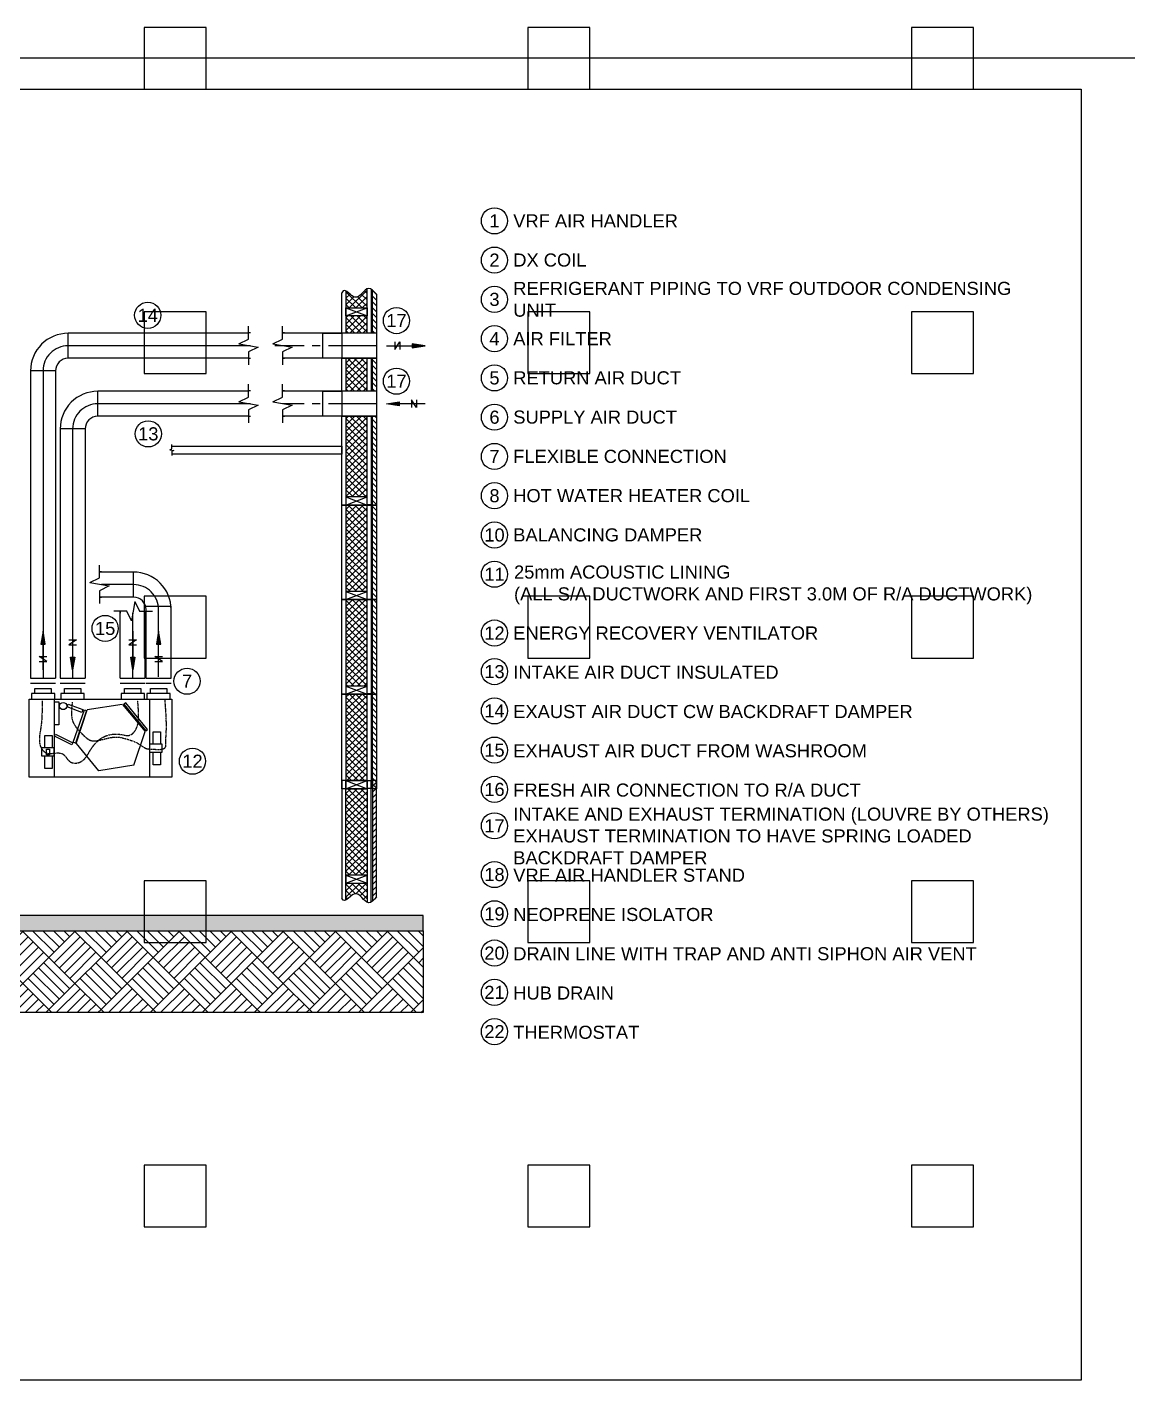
# Model space of a CAD drawing. Header units: millimetres. Extents: x -212361 to 39086, y -42 to 136893.
# Drawn here: x -96299 to -85458, y 77684 to 91173 of the extents above; entities that cross this region are included whole.
import ezdxf
from ezdxf.enums import TextEntityAlignment as Align

# ---------------------------------------------------------------- set-up
doc = ezdxf.new("R2010")
doc.units = ezdxf.units.MM
doc.header["$LTSCALE"] = 25
doc.linetypes.add('schedules_symbols_notes$0$CENTER2', pattern=[1.125, 0.75, -0.125, 0.125, -0.125])
doc.linetypes.add('schedules_symbols_notes$0$HIDDEN2', pattern=[0.1875, 0.125, -0.0625])
for name, color, linetype in [('schedules_symbols_notes$0$M-ANNO', 11, 'Continuous'), ('schedules_symbols_notes$0$M-CENTER', 33, 'schedules_symbols_notes$0$CENTER2'), ('schedules_symbols_notes$0$M-CONTROL CYAN', 4, 'Continuous'), ('schedules_symbols_notes$0$M-DETAIL CLR11', 11, 'Continuous'), ('schedules_symbols_notes$0$M-EQUIPMENT', 3, 'Continuous'), ('schedules_symbols_notes$0$M-HVAC-EXHS-DUCT', 5, 'Continuous'), ('schedules_symbols_notes$0$M-HVAC-SUPP-DUCT', 4, 'Continuous')]:
    doc.layers.add(name, color=color, linetype=linetype)
doc.styles.add('schedules_symbols_notes$0$RDZENG_0.25', font='micross.ttf', dxfattribs={"height": 4})

# ---------------------------------------------------------------- blocks, each defined once
blk = doc.blocks.new('*U325')
at = {"layer": 'Defpoints'}
blk.add_lwpolyline([(-12, -12), (12, -12), (12, 12), (-12, 12)], close=True, dxfattribs=at)
blk = doc.blocks.new('*U327')
at = {"layer": 'Defpoints', "color": 0, "linetype": 'ByBlock', "lineweight": -2, "transparency": 16777216}
for p in [(446.4, 1103.98), (595.2, 1103.98), (744, 1103.98), (446.4, 993.59), (595.2, 993.59), (744, 993.59), (446.4, 883.19), (595.2, 883.19), (744, 883.19), (446.4, 772.79), (595.2, 772.79), (744, 772.79), (446.4, 662.39), (595.2, 662.39), (744, 662.39)]:
    blk.add_blockref('*U325', p, dxfattribs=at)
blk = doc.blocks.new('schedules_symbols_notes$0$A$C5ACE41DD')
h = blk.add_hatch()
h.set_pattern_fill('ANSI31', color=256, scale=10, style=0)
h.set_pattern_definition([(45, (-14703.144, -5394.925), (-22.45064, 22.45064), [])])
edge = h.paths.add_edge_path()
edge.add_line((-156, 902), (-156, 0))
edge.add_line((-156, 0), (-125, 0))
edge.add_line((-125, 0), (-125, 935))
h = blk.add_hatch()
h.set_pattern_fill('INSULATION', color=256, scale=10, style=0)
h.set_pattern_definition([(45, (-14703.144, -5394.925), (-25.14472, 25.14472), []), (135, (-14703.144, -5394.925), (-25.14472, -25.14472), [])])
h.paths.add_polyline_path([(82, 734), (-82, 734), (-82, 63), (82, 63)])
edge = h.paths.add_edge_path()
edge.add_line((82, 796), (82, 928))
edge.add_spline(control_points=[(82, 928), (62, 917), (-2, 833), (-52, 930), (-82, 945)], knot_values=[91.647441, 91.647441, 91.647441, 91.647441, 165.163231, 279.58537, 279.58537, 279.58537, 279.58537], degree=3, periodic=0)
edge.add_line((-82, 945), (-82, 796))
edge.add_line((-82, 796), (82, 796))
for p, q in [((82, 734), (-82, 796)), ((82, 796), (-82, 734)), ((82, 63), (-82, 0)), ((82, 0), (-82, 63))]:
    blk.add_line(p, q)
for points in [[(-156, 902), (-156, 0), (-125, 0), (-125, 935)], [(-113, 943), (-113, 2), (-82, 2), (-82, 945)], [(82, 928), (82, 0), (113, 0), (113, 913)]]:
    blk.add_lwpolyline(points)
for points in [[(82, 796), (-82, 796), (-82, 734), (82, 734)], [(82, 0), (-82, 0), (-82, 63), (82, 63)]]:
    blk.add_lwpolyline(points, close=True)
blk.add_spline([(-156, 902), (-93, 948), (14, 879), (103, 928), (113, 913)], degree=3)
blk = doc.blocks.new('schedules_symbols_notes$0$A$C5ACE41D7')
h = blk.add_hatch()
h.set_pattern_fill('ANSI31', color=256, scale=10, style=0)
h.set_pattern_definition([(45, (-14703.144, -6128.736), (-22.45064, 22.45064), [])])
edge = h.paths.add_edge_path()
edge.add_line((-156, 0), (-156, -734))
edge.add_line((-156, -734), (-125, -734))
edge.add_line((-125, -734), (-125, 0))
h = blk.add_hatch()
h.set_pattern_fill('INSULATION', color=256, scale=10, style=0)
h.set_pattern_definition([(45, (-14703.144, -6128.736), (-25.14472, 25.14472), []), (135, (-14703.144, -6128.736), (-25.14472, -25.14472), [])])
h.paths.add_polyline_path([(82, 0), (-82, 0), (-82, -671), (82, -671)])
for p, q in [((113, 0), (-156, 0)), ((82, -671), (-82, -734)), ((82, -734), (-82, -671))]:
    blk.add_line(p, q)
for points in [[(-156, 0), (-156, -734), (-125, -734), (-125, 0)], [(-113, 0), (-113, -732), (-82, -732), (-82, 0)], [(-82, 0), (82, 0)], [(82, 0), (82, -734), (113, -734), (113, 0)]]:
    blk.add_lwpolyline(points)
blk.add_lwpolyline([(82, -734), (-82, -734), (-82, -671), (82, -671)], close=True)
blk = doc.blocks.new('schedules_symbols_notes$0$KEYED NOTE_0.25')
at = {"layer": 'schedules_symbols_notes$0$M-ANNO'}
blk.add_circle((0, 0), 4, dxfattribs=at)
at = {"layer": 'schedules_symbols_notes$0$M-ANNO', "style": 'schedules_symbols_notes$0$RDZENG_0.25'}
blk.add_attdef('#', text='', height=4, dxfattribs=at).set_placement((0, 0), align=Align.MIDDLE_CENTER)
blk = doc.blocks.new('*U169')
for p, q in [((2, 0), (-2, 0)), ((3.47, -3.03), (2, 0)), ((4.53, 3.03), (3.47, -3.03)), ((4.53, 3.03), (6, 0)), ((6, 0), (10, 0))]:
    blk.add_line(p, q)
at = {"layer": 'Defpoints', "color": 123}
for p, q in [((0, 0), (0, -0.64)), ((8, 0), (8, -0.64))]:
    blk.add_line(p, q, dxfattribs=at)
blk = doc.blocks.new('schedules_symbols_notes$0$HRV')
for p, q in [((-17.89, 0), (-17.89, 30.3)), ((19.19, 0), (19.19, 30.3))]:
    blk.add_line(p, q)
at = {"color": 12}
for p, q in [((8.46, 28.23), (-5.1, 26.1)), ((8.59, 28.25), (17.33, 17.66)), ((-9.44, 13.07), (-5.1, 26.1)), ((12.99, 4.64), (17.33, 17.66)), ((-9.44, 13.07), (-0.7, 2.49)), ((12.99, 4.64), (-0.57, 2.51))]:
    blk.add_line(p, q, dxfattribs=at)
for points in [[(-26.81, 30.3), (-17.76, 30.3), (-17.76, 32.45), (-26.81, 32.45)], [(-19.11, 32.45), (-25.42, 32.45), (-25.42, 34.45), (-19.11, 34.45)], [(-15.32, 30.3), (-6.27, 30.3), (-6.27, 32.45), (-15.32, 32.45)], [(-7.62, 32.45), (-13.94, 32.45), (-13.94, 34.45), (-7.62, 34.45)], [(7.99, 30.3), (17.04, 30.3), (17.04, 32.45), (7.99, 32.45)], [(15.69, 32.45), (9.38, 32.45), (9.38, 34.45), (15.69, 34.45)], [(18.01, 30.3), (27.06, 30.3), (27.06, 32.45), (18.01, 32.45)], [(25.71, 32.45), (19.4, 32.45), (19.4, 34.45), (25.71, 34.45)], [(-27.63, 30.3), (27.63, 30.3), (27.63, 0), (-27.63, 0)]]:
    blk.add_lwpolyline(points, close=True)
for points in [[(-17.89, 29.27), (-16.12, 29.27), (-16.12, 20.36), (-17.89, 20.36)], [(-12.56, 28.29), (-6.88, 26.2), (-7.28, 25.13), (-12.95, 27.23)], [(9.12, 28.34), (17.57, 17.97), (18.26, 18.52), (9.8, 28.9)], [(-5.35, 25.8), (-9.74, 13.22), (-10.6, 13.52), (-6.21, 26.09)], [(-17.45, 16.65), (-10.76, 13.37), (-11.14, 12.6), (-17.83, 15.87)], [(-22.76, 11.53), (-18.14, 11.53), (-18.14, 8.16), (-22.76, 8.16)], [(-20.93, 10.91), (-19.81, 10.91), (-19.81, 8.61), (-20.93, 8.61)], [(19.19, 12.99), (23.81, 12.99), (23.81, 9.62), (19.19, 9.62)]]:
    blk.add_lwpolyline(points, close=True, dxfattribs=at)
for points in [[(-21.52, 11.53), (-21.52, 16.1), (-18.72, 16.1), (-18.72, 11.53)], [(20.43, 12.99), (20.43, 17.55), (23.23, 17.55), (23.23, 12.99)], [(-18.72, 8.16), (-18.72, 3.36), (-21.52, 3.36), (-21.52, 8.16)], [(23.23, 9.62), (23.23, 4.82), (20.43, 4.82), (20.43, 9.62)]]:
    blk.add_lwpolyline(points, dxfattribs=at)
blk.add_circle((-14.46, 27.59), 1.39, dxfattribs=at)
at = {"color": 12, "linetype": 'schedules_symbols_notes$0$HIDDEN2', "ltscale": 0.01}
for points in [[(-22.67, 29.67), (-23.09, 19.58), (-22.67, 10.81), (-21.05, 9.41), (-18.15, 9.28), (-14.57, 8.94), (-11.85, 6.04), (-9.72, 5.45), (-7.5, 6.04), (-5.46, 7.96), (-3.75, 10.73), (-2.39, 12.6), (0.29, 15.07), (7.55, 16.6), (11.66, 16.39), (13.54, 18.17), (14.77, 23.62), (14.47, 29.75)], [(-10.92, 29.06), (-11.27, 25.39), (-10.68, 21.46), (-9, 18.77), (-6.45, 16.13), (-3.68, 14.21), (0.07, 14.43), (6.75, 15.53), (10.56, 14.67), (14.17, 13.32), (16.68, 11.7), (18.13, 11.02), (20.01, 10.89), (22.95, 10.76), (25.25, 11.7), (25.33, 13.4), (25.42, 15.66), (25.03, 30.09)]]:
    blk.add_spline(points, degree=3, dxfattribs=at)
blk = doc.blocks.new('*U181')
for p, q in [((4.5, 0), (-2, 0)), ((6, -3), (4.5, 0)), ((7, 3), (6, -3)), ((7, 3), (8.5, 0)), ((8.5, 0), (15, 0))]:
    blk.add_line(p, q)
at = {"layer": 'Defpoints', "color": 123}
for p, q in [((0, 0), (0, -0.6)), ((13, 0), (13, -0.6))]:
    blk.add_line(p, q, dxfattribs=at)
blk = doc.blocks.new('*U233')
h = blk.add_hatch(color=11)
h.dxf.hatch_style = 1
h.paths.add_polyline_path([(0, 0.391), (-0.017, 0.286), (0.017, 0.286)])
at = {"color": 11}
for p, q in [((-0.031, 0.187), (0.031, 0.187)), ((0.031, 0.148), (-0.031, 0.187)), ((-0.031, 0.148), (0.031, 0.148))]:
    blk.add_line(p, q, dxfattribs=at)
blk.add_lwpolyline([(0, 0.391), (-0.017, 0.286), (0.017, 0.286)], close=True, dxfattribs=at)
blk.add_lwpolyline([(0, 0.078), (0, 0.286)], dxfattribs=at)
blk = doc.blocks.new('*U42')
h = blk.add_hatch(color=11)
h.dxf.hatch_style = 1
h.paths.add_polyline_path([(0, 0.078), (-0.017, 0.183), (0.017, 0.183)])
at = {"color": 11}
for p, q in [((-0.031, 0.321), (0.031, 0.321)), ((0.031, 0.321), (-0.031, 0.282)), ((-0.031, 0.282), (0.031, 0.282))]:
    blk.add_line(p, q, dxfattribs=at)
blk.add_lwpolyline([(0, 0.391), (0, 0.183)], dxfattribs=at)
blk.add_lwpolyline([(0, 0.078), (-0.017, 0.183), (0.017, 0.183)], close=True, dxfattribs=at)
blk = doc.blocks.new('*U168')
blk.add_line((-2.43, 2), (2.43, 2))
at = {"color": 11}
blk.add_line((-2.43, 1), (2.43, 1), dxfattribs=at)
blk = doc.blocks.new('schedules_symbols_notes')
at = {"layer": 'schedules_symbols_notes$0$M-DETAIL CLR11'}
h = blk.add_hatch(dxfattribs=at)
h.set_pattern_fill('CONCRETE1', color=256, scale=0.5, style=0)
h.set_pattern_definition([(0, (-4722.504, 3097.116), (10.16, 10.16), [1.27, -8.89]), (90, (-4722.504, 3097.116), (-10.16, 10.16), [1.27, -8.89]), (135, (-4721.2344, 3097.116), (-10.16, 9e-16), [1.79605, -12.57236]), (0, (-4721.234, 3102.831), (10.16, 10.16), [1.27, -8.89]), (45, (-4720.5994, 3102.196), (0, 10.16), [0.898025, -13.47038]), (135, (-4720.5994, 3102.196), (-10.16, 9e-16), [0.898025, -13.47038]), (0, (-4717.424, 3105.371), (10.16, 10.16), [1.79605, -8.36395]), (45, (-4717.4244, 3105.371), (0, 10.16), [1.27, -13.09841]), (135, (-4715.6284, 3105.371), (-10.16, 9e-16), [1.27, -13.09841]), (90, (-4715.519, 3099.656), (-10.16, 10.16), [1.27, -8.89]), (45, (-4715.5194, 3099.656), (0, 10.16), [0.898025, -13.47038]), (135, (-4714.8844, 3100.291), (-10.16, 9e-16), [0.898025, -13.47038]), (0, (-4721.234, 3099.656), (10.16, 10.16), [0.635, -8.509]), (0, (-4713.614, 3102.196), (10.16, 10.16), [0.635, -8.509]), (90, (-4716.789, 3103.466), (-10.16, 10.16), [0.635, -8.509]), (135, (-4715.5194, 3097.751), (-10.16, 9e-16), [0.898025, -13.47038]), (135, (-4719.9644, 3104.736), (-10.16, 9e-16), [0.898025, -13.47038]), (45, (-4717.742, 3100.45), (0, 10.16), [0.898025, -13.47038]), (90, (-4719.012, 3098.386), (-10.16, 10.16), [0.15875, -10.00125]), (90, (-4718.536, 3102.672), (-10.16, 10.16), [0.15875, -10.00125]), (90, (-4713.773, 3104.419), (-10.16, 10.16), [0.15875, -10.00125]), (90, (-4713.614, 3099.021), (-10.16, 10.16), [0.15875, -10.00125])])
h.paths.add_polyline_path([(-3637.75, 3244.76), (-4131.48, 3244.76), (-4131.48, 3238.85), (-3637.75, 3238.85)])
h = blk.add_hatch(dxfattribs=at)
h.set_pattern_fill('EARTH2', color=256, scale=1.5, style=0)
h.set_pattern_definition([(45, (-4722.504, 3097.116), (0, 20.20558), [14.2875, -14.2875]), (45, (-4724.525, 3099.137), (0, 20.20558), [14.2875, -14.2875]), (45, (-4726.546, 3101.157), (0, 20.20558), [14.2875, -14.2875]), (45, (-4728.566, 3103.178), (0, 20.20558), [14.2875, -14.2875]), (45, (-4730.587, 3105.198), (0, 20.20558), [14.2875, -14.2875]), (45, (-4732.607, 3107.219), (0, 20.20558), [14.2875, -14.2875]), (135, (-4722.504, 3097.116), (-20.20558, 1e-15), [14.2875, -14.2875]), (135, (-4724.525, 3095.096), (-20.20558, 1e-15), [14.2875, -14.2875]), (135, (-4726.546, 3093.075), (-20.20558, 1e-15), [14.2875, -14.2875]), (135, (-4728.566, 3091.055), (-20.20558, 1e-15), [14.2875, -14.2875]), (135, (-4730.587, 3089.034), (-20.20558, 1e-15), [14.2875, -14.2875]), (135, (-4732.607, 3087.013), (-20.20558, 1e-15), [14.2875, -14.2875])])
h.paths.add_polyline_path([(-4131.48, 3238.85), (-3637.75, 3238.85), (-3637.75, 3207.07), (-4131.48, 3207.07)])
at = {"layer": 'Defpoints', "color": 255}
blk.add_lwpolyline([(-4180.32, 2473.5), (-2692.32, 2473.5), (-2692.32, 3577.5), (-4180.32, 3577.5)], close=True, dxfattribs=at)
at = {"layer": 'schedules_symbols_notes$0$M-DETAIL CLR11'}
for p, q in [((-3735.24, 3426.95), (-3669.27, 3426.95)), ((-3669.27, 3426.95), (-3669.27, 3423.82)), ((-3669.27, 3423.82), (-3735.24, 3423.82)), ((-3750.4, 3336.93), (-3750.4, 3362.16))]:
    blk.add_line(p, q, dxfattribs=at)
for points in [[(-3704.78, 3465.89), (-3775.5, 3465.89, 0.414214), (-3785.21, 3456.19), (-3785.21, 3336.93)], [(-3704.78, 3443.37), (-3764.01, 3443.37, 0.414214), (-3773.72, 3433.66), (-3773.72, 3336.93)], [(-3740.39, 3337.47), (-3740.39, 3363.49, 0.414214), (-3750.1, 3373.2), (-3762.55, 3373.2)]]:
    blk.add_lwpolyline(points, format="xyb", dxfattribs=at)
for points in [[(-3637.75, 3244.76), (-4131.48, 3244.76), (-4131.48, 3238.85), (-3637.75, 3238.85)], [(-4131.48, 3238.85), (-3637.75, 3238.85), (-3637.75, 3207.07), (-4131.48, 3207.07)]]:
    blk.add_lwpolyline(points, close=True, dxfattribs=at)
at = {"layer": 'schedules_symbols_notes$0$M-HVAC-EXHS-DUCT'}
for p, q in [((-3775.5, 3461.04), (-3775.5, 3470.75)), ((-3780.35, 3456.19), (-3790.06, 3456.19))]:
    blk.add_line(p, q, dxfattribs=at)
at = {"layer": 'schedules_symbols_notes$0$M-HVAC-EXHS-DUCT', "linetype": 'Continuous'}
for p, q in [((-3755.26, 3336.93), (-3755.26, 3362.91)), ((-3745.55, 3336.93), (-3745.55, 3362.91))]:
    blk.add_line(p, q, dxfattribs=at)
for points in [[(-3705.52, 3470.75), (-3775.5, 3470.75, 0.414214), (-3790.06, 3456.19), (-3790.06, 3336.93)], [(-3705.52, 3461.04), (-3775.5, 3461.04, 0.414214), (-3780.35, 3456.19), (-3780.35, 3336.93)]]:
    blk.add_lwpolyline(points, format="xyb", dxfattribs=at)
at = {"layer": 'schedules_symbols_notes$0$M-HVAC-SUPP-DUCT'}
for p, q in [((-3764.01, 3438.52), (-3764.01, 3448.23)), ((-3768.87, 3433.66), (-3778.57, 3433.66)), ((-3750.1, 3368.35), (-3750.1, 3378.05))]:
    blk.add_line(p, q, dxfattribs=at)
at = {"layer": 'schedules_symbols_notes$0$M-HVAC-SUPP-DUCT', "linetype": 'Continuous'}
blk.add_line((-3745.24, 3364.82), (-3735.53, 3364.82), dxfattribs=at)
for points in [[(-3705.52, 3448.23), (-3764.01, 3448.23, 0.414214), (-3778.57, 3433.66), (-3778.57, 3336.93)], [(-3705.52, 3438.52), (-3764.01, 3438.52, 0.414214), (-3768.87, 3433.66), (-3768.87, 3336.93)]]:
    blk.add_lwpolyline(points, format="xyb", dxfattribs=at)
at = {"layer": 'schedules_symbols_notes$0$M-HVAC-SUPP-DUCT'}
for points in [[(-3735.53, 3337.47), (-3735.53, 3363.49, 0.414214), (-3750.1, 3378.05), (-3763.29, 3378.05)], [(-3745.24, 3336.93), (-3745.24, 3363.49, 0.414214), (-3750.1, 3368.35), (-3763.29, 3368.35)]]:
    blk.add_lwpolyline(points, format="xyb", dxfattribs=at)
at = {"layer": 'schedules_symbols_notes$0$M-HVAC-SUPP-DUCT', "linetype": 'Continuous'}
blk.add_lwpolyline([(-3735.53, 3336.93), (-3735.53, 3364.82)], dxfattribs=at)
at = {"layer": 'Defpoints'}
blk.add_blockref('*U327', (-4180.32, 2473.5), dxfattribs=at)
at = {"layer": 'schedules_symbols_notes$0$M-ANNO', "xscale": 1.27, "yscale": 1.27, "zscale": 1.27}
for p, values in [((-3610.1, 3514.39), {'#': '1'}), ((-3610.1, 3499.15), {'#': '2'}), ((-3610.1, 3483.91), {'#': '3'}), ((-3744.59, 3477.73), {'#': '14'}), ((-3610.1, 3468.67), {'#': '4'}), ((-3610.1, 3453.43), {'#': '5'}), ((-3610.1, 3438.19), {'#': '6'}), ((-3744.39, 3431.72), {'#': '13'}), ((-3610.1, 3422.95), {'#': '7'}), ((-3610.1, 3407.71), {'#': '8'}), ((-3610.1, 3392.47), {'#': '10'}), ((-3610.1, 3377.23), {'#': '11'}), ((-3761.12, 3356.2), {'#': '15'}), ((-3610.1, 3354.39), {'#': '12'}), ((-3729.36, 3335.71), {'#': '7'}), ((-3610.1, 3339.44), {'#': '13'}), ((-3610.1, 3324.2), {'#': '14'}), ((-3610.1, 3308.96), {'#': '15'}), ((-3727.24, 3304.66), {'#': '12'}), ((-3610.1, 3293.72), {'#': '16'}), ((-3610.1, 3279.58), {'#': '17'}), ((-3610.1, 3260.67), {'#': '18'}), ((-3610.1, 3245.43), {'#': '19'}), ((-3610.1, 3230.19), {'#': '20'}), ((-3610.1, 3214.95), {'#': '21'}), ((-3610.1, 3199.71), {'#': '22'})]:
    blk.add_blockref('schedules_symbols_notes$0$KEYED NOTE_0.25', p, dxfattribs=at).add_auto_attribs(values)
at = {"layer": 'schedules_symbols_notes$0$M-ANNO', "xscale": 48, "yscale": 48, "zscale": 48, "rotation": 270}
for name, p in [('*U233', (-3655.79, 3465.89)), ('*U42', (-3655.79, 3443.37))]:
    blk.add_blockref(name, p, dxfattribs=at)
at = {"layer": 'schedules_symbols_notes$0$M-ANNO', "xscale": 48, "yscale": 48, "zscale": 48}
for name, p in [('*U233', (-3785.21, 3336.32)), ('*U42', (-3773.72, 3336.32)), ('*U42', (-3750.4, 3336.32)), ('*U233', (-3740.39, 3336.32))]:
    blk.add_blockref(name, p, dxfattribs=at)
at = {"layer": 'schedules_symbols_notes$0$M-CONTROL CYAN', "xscale": 2, "yscale": 2, "zscale": 2}
for p in [(-3773.72, 3332.93), (-3740.39, 3332.93)]:
    blk.add_blockref('*U168', p, dxfattribs=at)
at = {"layer": 'schedules_symbols_notes$0$M-DETAIL CLR11', "xscale": -0.05, "yscale": 0.05, "zscale": 0.05}
for name, p in [('schedules_symbols_notes$0$A$C5ACE41DD', (-3663.6, 3440.77)), ('schedules_symbols_notes$0$A$C5ACE41D7', (-3663.6, 3440.77)), ('schedules_symbols_notes$0$A$C5ACE41D7', (-3663.6, 3404.08)), ('schedules_symbols_notes$0$A$C5ACE41D7', (-3663.6, 3367.39)), ('schedules_symbols_notes$0$A$C5ACE41D7', (-3663.6, 3330.7))]:
    blk.add_blockref(name, p, dxfattribs=at)
at = {"layer": 'schedules_symbols_notes$0$M-DETAIL CLR11'}
for name, p, xscale, yscale, zscale, rotation in [('*U181', (-3735.24, 3423.82), 0.25, 0.25, 0.25, 90), ('schedules_symbols_notes$0$A$C5ACE41DD', (-3663.6, 3297.14), 0.05, 0.05, 0.05, 180)]:
    blk.add_blockref(name, p, dxfattribs=dict(at, xscale=xscale, yscale=yscale, zscale=zscale, rotation=rotation))
at = {"layer": 'schedules_symbols_notes$0$M-EQUIPMENT'}
blk.add_blockref('schedules_symbols_notes$0$HRV', (-3762.94, 3298.48), dxfattribs=at)
at = {"layer": 'schedules_symbols_notes$0$M-HVAC-EXHS-DUCT', "linetype": 'Continuous', "xscale": 1.246242485912276, "yscale": 1.246242485912276, "zscale": 1.246242485912276, "rotation": 90}
blk.add_blockref('*U169', (-3705.52, 3461.04), dxfattribs=at)
at = {"layer": 'schedules_symbols_notes$0$M-HVAC-EXHS-DUCT', "linetype": 'Continuous'}
for name, p, xscale, yscale, zscale in [('*U169', (-3755.26, 3362.91), 1.246242485912276, 1.246242485912276, 1.246242485912276), ('*U168', (-3785.21, 3332.93), 2, 2, 2), ('*U168', (-3750.4, 3332.93), 2, 2, 2)]:
    blk.add_blockref(name, p, dxfattribs=dict(at, xscale=xscale, yscale=yscale, zscale=zscale))
at = {"layer": 'schedules_symbols_notes$0$M-HVAC-SUPP-DUCT', "linetype": 'Continuous', "xscale": 1.246242485912276, "yscale": 1.246242485912276, "zscale": 1.246242485912276, "rotation": 90}
for p in [(-3705.52, 3438.52), (-3763.29, 3368.35)]:
    blk.add_blockref('*U169', p, dxfattribs=at)
at = {"layer": 'schedules_symbols_notes$0$M-ANNO', "char_height": 5.08, "attachment_point": 4, "style": 'schedules_symbols_notes$0$RDZENG_0.25'}
for s, insert, width in [('VRF AIR HANDLER', (-3602.81, 3514.39), 275.8763), ('DX COIL', (-3602.81, 3499.15), 275.8763), ('REFRIGERANT PIPING TO VRF OUTDOOR CONDENSING UNIT', (-3602.81, 3483.91), 196.8961), ('AIR FILTER', (-3602.81, 3468.67), 275.8763), ('RETURN AIR DUCT', (-3602.81, 3453.43), 275.8763), ('SUPPLY AIR DUCT', (-3602.81, 3438.19), 275.8763), ('FLEXIBLE CONNECTION', (-3602.81, 3422.95), 275.8763), ('HOT WATER HEATER COIL', (-3602.81, 3407.71), 275.8763), ('BALANCING DAMPER', (-3602.81, 3392.47), 275.8763), ('25mm ACOUSTIC LINING\\P(ALL S/A DUCTWORK AND FIRST 3.0M OF R/A DUCTWORK)', (-3602.52, 3373.08), 275.8763), ('ENERGY RECOVERY VENTILATOR', (-3602.81, 3354.39), 275.8763), ('INTAKE AIR DUCT INSULATED', (-3602.81, 3339.15), 275.8763), ('EXAUST AIR DUCT CW BACKDRAFT DAMPER', (-3602.81, 3323.91), 275.8763), ('EXHAUST AIR DUCT FROM WASHROOM', (-3602.81, 3308.67), 275.8763), ('FRESH AIR CONNECTION TO R/A DUCT', (-3602.81, 3293.43), 275.8763), ('INTAKE AND EXHAUST TERMINATION (LOUVRE BY OTHERS)\\PEXHAUST TERMINATION TO HAVE SPRING LOADED BACKDRAFT DAMPER', (-3602.81, 3275.62), 210.5657), ('VRF AIR HANDLER STAND', (-3602.81, 3260.38), 275.8763), ('NEOPRENE ISOLATOR', (-3602.81, 3245.14), 275.8763), ('DRAIN LINE WITH TRAP AND ANTI SIPHON AIR VENT', (-3602.81, 3229.9), 275.8763), ('HUB DRAIN', (-3602.81, 3214.66), 275.8763), ('THERMOSTAT', (-3602.81, 3199.42), 275.8763)]:
    blk.add_mtext(s, dxfattribs=dict(at, insert=insert, width=width))
blk.add_wipeout([(-3655.79, 3461.04), (-3692.29, 3461.04), (-3692.28, 3463.4), (-3688.51, 3465.23), (-3696.06, 3466.56), (-3692.28, 3468.39), (-3692.29, 3470.75), (-3655.79, 3470.75)]).dxf.layer = 'schedules_symbols_notes$0$M-HVAC-SUPP-DUCT'
at = {"layer": 'schedules_symbols_notes$0$M-ANNO'}
blk.add_lwpolyline([(-4168.32, 3565.49), (-3382.48, 3565.49), (-3382.48, 3064.43), (-4168.32, 3064.43)], close=True, dxfattribs=at)
at = {"layer": 'schedules_symbols_notes$0$M-CENTER', "color": 11}
blk.add_line((-3655.79, 3465.89), (-3695.25, 3465.89), dxfattribs=at)
at = {"layer": 'schedules_symbols_notes$0$M-HVAC-EXHS-DUCT', "linetype": 'Continuous'}
for p, q in [((-3655.79, 3470.75), (-3692.29, 3470.75)), ((-3655.79, 3461.04), (-3692.29, 3461.04))]:
    blk.add_line(p, q, dxfattribs=at)
at = {"layer": 'schedules_symbols_notes$0$M-HVAC-EXHS-DUCT'}
for points in [[(-3669.27, 3461.04), (-3676.73, 3461.04), (-3676.73, 3470.75), (-3669.27, 3470.75)], [(-3655.79, 3470.75), (-3669.27, 3470.75), (-3669.27, 3461.04), (-3655.79, 3461.04)]]:
    blk.add_lwpolyline(points, close=True, dxfattribs=at)
at = {"layer": 'schedules_symbols_notes$0$M-ANNO', "xscale": 1.27, "yscale": 1.27, "zscale": 1.27}
blk.add_blockref('schedules_symbols_notes$0$KEYED NOTE_0.25', (-3648.13, 3475.68), dxfattribs=at).add_auto_attribs({'#': '17'})
at = {"layer": 'schedules_symbols_notes$0$M-HVAC-EXHS-DUCT', "linetype": 'Continuous', "xscale": 1.246242485912276, "yscale": 1.246242485912276, "zscale": 1.246242485912276, "rotation": 90}
blk.add_blockref('*U169', (-3692.29, 3461.04), dxfattribs=at)
blk.add_wipeout([(-3655.79, 3438.52), (-3692.29, 3438.52), (-3692.28, 3440.88), (-3688.51, 3442.71), (-3696.06, 3444.04), (-3692.28, 3445.86), (-3692.29, 3448.23), (-3655.79, 3448.23)]).dxf.layer = 'schedules_symbols_notes$0$M-HVAC-SUPP-DUCT'
at = {"layer": 'schedules_symbols_notes$0$M-CENTER', "color": 11}
blk.add_line((-3655.79, 3443.37), (-3692.29, 3443.37), dxfattribs=at)
at = {"layer": 'schedules_symbols_notes$0$M-HVAC-SUPP-DUCT', "linetype": 'Continuous'}
for p, q in [((-3655.79, 3448.23), (-3692.29, 3448.23)), ((-3655.79, 3438.52), (-3692.29, 3438.52))]:
    blk.add_line(p, q, dxfattribs=at)
for points in [[(-3669.27, 3438.52), (-3676.73, 3438.52), (-3676.73, 3448.23), (-3669.27, 3448.23)], [(-3655.79, 3448.23), (-3669.27, 3448.23), (-3669.27, 3438.52), (-3655.79, 3438.52)]]:
    blk.add_lwpolyline(points, close=True, dxfattribs=at)
at = {"layer": 'schedules_symbols_notes$0$M-ANNO', "xscale": 1.27, "yscale": 1.27, "zscale": 1.27}
blk.add_blockref('schedules_symbols_notes$0$KEYED NOTE_0.25', (-3648.13, 3452.16), dxfattribs=at).add_auto_attribs({'#': '17'})
at = {"layer": 'schedules_symbols_notes$0$M-HVAC-SUPP-DUCT', "linetype": 'Continuous', "xscale": 1.246242485912276, "yscale": 1.246242485912276, "zscale": 1.246242485912276, "rotation": 90}
blk.add_blockref('*U169', (-3692.29, 3438.52), dxfattribs=at)

msp = doc.modelspace()

# ---------------------------------------------------------------- block references
at = {"xscale": 25.4, "yscale": 25.4, "zscale": 25.4}
msp.add_blockref('schedules_symbols_notes', (0, 0), dxfattribs=at)

doc.saveas('drawing.dxf')
